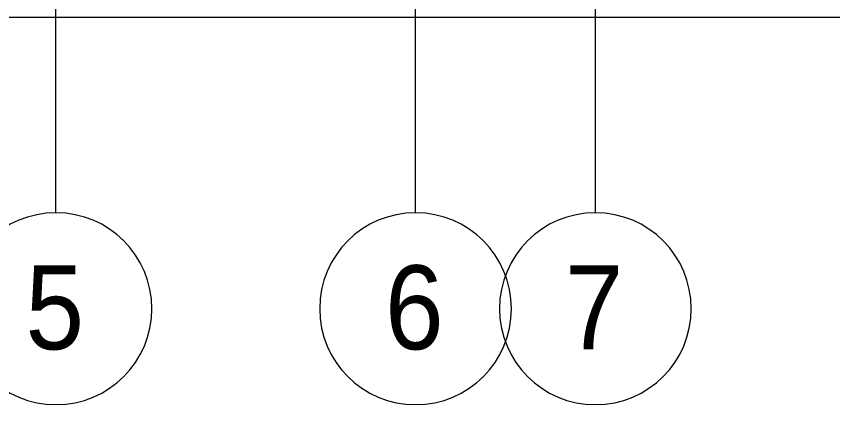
# Model space of a CAD drawing. Header units: millimetres. Extents: x -213911 to 415037, y -3642 to 107391.
# Drawn here: x 13744 to 20555, y 75680 to 78917 of the extents above; entities that cross this region are included whole.
import ezdxf

# ---------------------------------------------------------------- set-up
doc = ezdxf.new("R2010")
doc.units = ezdxf.units.MM
for name, color, linetype, lineweight in [('A-WALL', 7, 'Continuous', 5), ('Оси', 7, 'Continuous', 9), ('Оси-1', 7, 'Continuous', 20)]:
    doc.layers.add(name, color=color, linetype=linetype, lineweight=lineweight)
doc.styles.add('Arial', font='arial.ttf', dxfattribs={"width": 0.9, "height": 700})

# ---------------------------------------------------------------- blocks, each defined once
blk = doc.blocks.new('Ось сетки - D8-29747960-Объем проектирования 1 этажа')
at = {"layer": 'Оси-1'}
for start, end in [(360, 180), (180, 360)]:
    blk.add_arc((0, 0), 4, start, end, dxfattribs=at)
blk = doc.blocks.new('1floor')
at = {"layer": 'A-WALL'}
blk.add_line((72280, -280), (-290, -280), dxfattribs=at)
at = {"layer": 'Оси'}
for p, q in [((14010, -1906.3), (14010, 3093.7)), ((17010, -1906.3), (17010, 3093.7)), ((18510, -1906.3), (18510, 3093.7))]:
    blk.add_line(p, q, dxfattribs=at)
at = {"layer": 'Оси-1', "xscale": 199.9999999999999, "yscale": 199.9999999999999, "zscale": 199.9999999999999}
for p in [(14010, -2706.3), (17010, -2706.3), (18510, -2706.3)]:
    blk.add_blockref('Ось сетки - D8-29747960-Объем проектирования 1 этажа', p, dxfattribs=at)
at = {"layer": 'Оси', "char_height": 700, "width": 606.076, "attachment_point": 1, "style": 'Arial'}
for s, insert in [('\\fArial|b0|i0|c204|p34|;\\W.9;5', (13755, -2345)), ('\\fArial|b0|i0|c204|p34|;\\W.9;6', (16755, -2345)), ('\\fArial|b0|i0|c204|p34|;\\W.9;7', (18255, -2345))]:
    blk.add_mtext(s, dxfattribs=dict(at, insert=insert))

msp = doc.modelspace()

# ---------------------------------------------------------------- block references
msp.add_blockref('1floor', (64.7, 79186.1))

doc.saveas('drawing.dxf')
